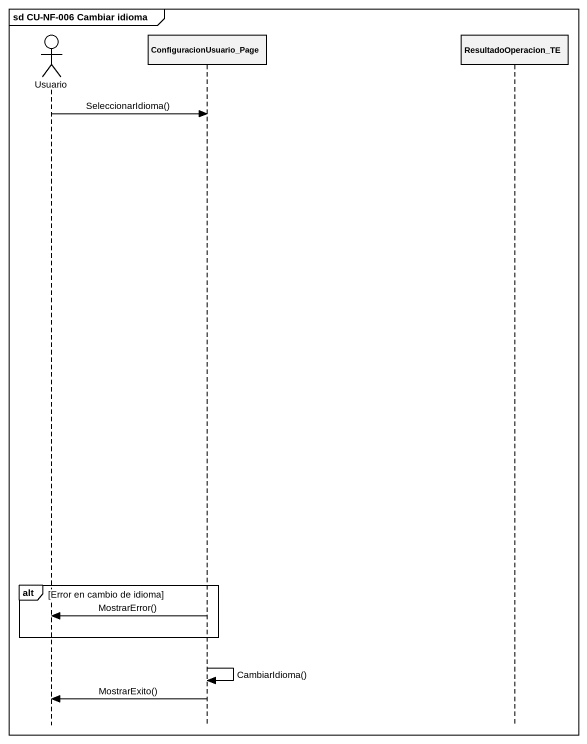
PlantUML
@startuml
mainframe sd CU-NF-006 Cambiar idioma
hide footbox
actor Usuario
participant ConfiguracionUsuario_Page
participant ResultadoOperacion_TE

Usuario -> ConfiguracionUsuario_Page : SeleccionarIdioma()
alt Error en cambio de idioma
  ConfiguracionUsuario_Page -> Usuario : MostrarError()
end
ConfiguracionUsuario_Page -> ConfiguracionUsuario_Page : CambiarIdioma()
ConfiguracionUsuario_Page -> Usuario : MostrarExito()
@enduml
